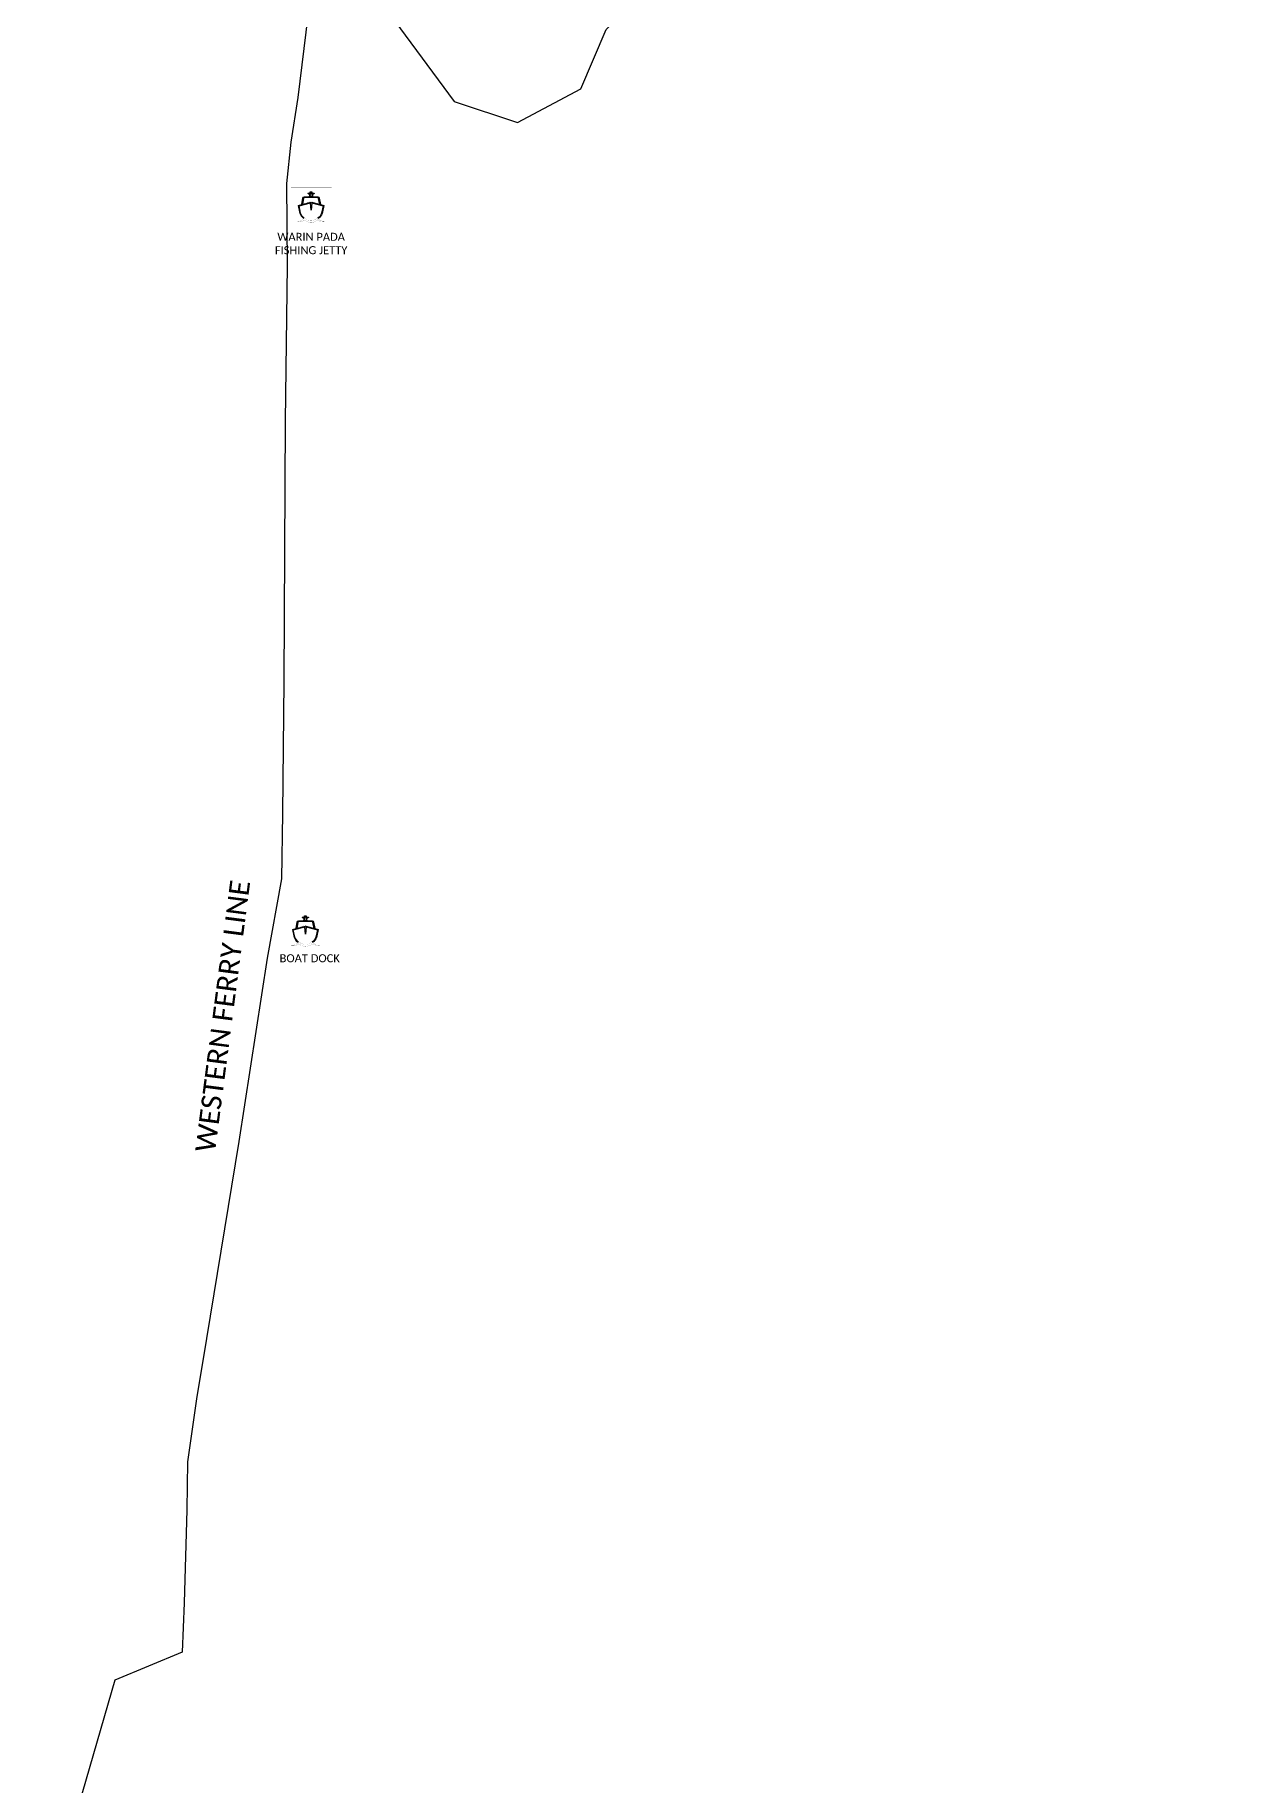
# Model space of a CAD drawing. Header units: metres. Extents: x 266696 to 273863, y 2093914 to 2119954.
# Drawn here: x 270051 to 273055, y 2106934 to 2111309 of the extents above; entities that cross this region are included whole.
import ezdxf

# ---------------------------------------------------------------- set-up
doc = ezdxf.new("R2010")
doc.units = ezdxf.units.M
doc.linetypes.add('HIDDEN', pattern=[0.375, 0.25, -0.125])
for name, color, linetype in [('FERRY', 14, 'Continuous'), ('FERRY ROUTE', 5, 'Continuous'), ('FERRY ROUTE TEXT', 7, 'Continuous'), ('JETTY TEXT', 7, 'Continuous'), ('village', 3, 'Continuous')]:
    doc.layers.add(name, color=color, linetype=linetype)
doc.styles.get("Standard").update_dxf_attribs({"font": 'calibri.ttf'})
doc.linetypes.add('FENCELINE2', pattern='A,6.35,-2.54,[132,ltypeshp.shx,S=2.54,R=0,X=-2.54,Y=0],-2.54,25.4', length=36.83)

# ---------------------------------------------------------------- blocks, each defined once
blk = doc.blocks.new('TUYJYHJ')
h = blk.add_hatch(color=256)
h.dxf.hatch_style = 1
h.paths.add_polyline_path([(-17427, 33760, 0.3927863), (-17566, 33889), (-18045, 33889), (-18075, 34080), (-17901, 34205), (-17918, 34237), (-18098, 34237), (-18112, 34354), (-18272, 34355), (-18285, 34236), (-18465, 34234), (-18482, 34202), (-18306, 34078), (-18333, 33889), (-18821, 33889, 0.3808527), (-18952, 33762), (-19066, 33168), (-19383, 33085), (-19217, 32340, 0.1416171), (-18869, 31851, 0.0136089), (-18837, 31886, -0.1415696), (-19171, 32353), (-19326, 33051), (-18254, 33330), (-18191, 32633), (-18127, 33330), (-17055, 33051), (-17210, 32353, -0.1421711), (-17546, 31885, 0.0134174), (-17514, 31849, 0.1421217), (-17165, 32340), (-16999, 33085), (-17315, 33168)])
h.paths.add_polyline_path([(-17377, 33184), (-18191, 33396), (-19003, 33184), (-18894, 33755, -0.3875835), (-18819, 33831), (-17566, 33831, -0.4030462), (-17485, 33753)], flags=16)
h.paths.add_polyline_path([(-17522, 33276), (-18153, 33444, 0.1099752), (-18246, 33444), (-18863, 33280, -0.3953326), (-18920, 33345), (-18859, 33724, -0.2949015), (-18804, 33783), (-17594, 33782, -0.3365152), (-17524, 33736), (-17447, 33341, -0.3840616)], flags=0)
h.paths.add_polyline_path([(-18093, 33889), (-18286, 33889), (-18255, 34100), (-18379, 34188), (-18243, 34190), (-18230, 34308), (-18154, 34307), (-18140, 34190), (-18003, 34190), (-18126, 34101)], flags=16)
at = {"const_width": 10}
blk.add_lwpolyline([(-20070, 34743), (-16263, 34743), (-16263, 31059), (-20070, 31059)], close=True, dxfattribs=at)
at = {"flags": 128}
for points in [[(-18869, 31851, -0.1416171), (-19217, 32340), (-19383, 33085), (-19066, 33168), (-18952, 33762, -0.3808527), (-18821, 33889), (-18333, 33889), (-18306, 34078), (-18482, 34202), (-18465, 34234), (-18285, 34236), (-18272, 34355), (-18112, 34354), (-18112, 34354), (-18098, 34237), (-17918, 34237), (-17901, 34205), (-18075, 34080), (-18045, 33889), (-17565, 33889), (-17565, 33889, -0.3919775), (-17427, 33760), (-17315, 33168), (-16999, 33085), (-17165, 32340, -0.1421217), (-17514, 31849)], [(-18837, 31886, -0.1415696), (-19171, 32353), (-19326, 33051), (-18254, 33330)], [(-17377, 33184), (-17485, 33753, 0.4019781), (-17565, 33831), (-18819, 33831, 0.3875835), (-18894, 33755), (-19003, 33184)], [(-18127, 33330), (-17055, 33051), (-17210, 32353, -0.1421711), (-17546, 31885)]]:
    blk.add_lwpolyline(points, format="xyb", dxfattribs=at)
for points in [[(-19003, 33184), (-18191, 33396), (-17377, 33184)], [(-18286, 33889), (-18255, 34100), (-18379, 34188), (-18243, 34190), (-18230, 34308), (-18154, 34307), (-18140, 34190), (-18003, 34190), (-18126, 34101), (-18093, 33889)], [(-18093, 33889), (-18286, 33889)], [(-18127, 33330), (-18191, 32633), (-18254, 33330)]]:
    blk.add_lwpolyline(points, dxfattribs=at)
at = {"const_width": 10, "flags": 128}
blk.add_lwpolyline([(-17594, 33782, -0.3365152), (-17524, 33736), (-17447, 33341, -0.3840616), (-17522, 33276), (-18153, 33444, 0.1099752), (-18246, 33444), (-18863, 33280, -0.3953326), (-18920, 33345), (-18859, 33724, -0.2949015), (-18804, 33783)], format="xyb", close=True, dxfattribs=at)
at = {"const_width": 10}
blk.add_lwpolyline([(-19531, 31574, 0.2463985), (-18801, 31932, 0.4206168), (-17584, 31932, 0.244555), (-16847, 31572, -0.2283367), (-17585, 31739, -0.420789), (-18798, 31742, -0.2663096)], format="xyb", close=True, dxfattribs=at)

msp = doc.modelspace()

# ---------------------------------------------------------------- linework, layer by layer
at = {"layer": 'FERRY ROUTE', "linetype": 'FENCELINE2', "ltscale": 10}
msp.add_lwpolyline([(270733.8, 2111356.7), (270708.7, 2111152.5), (270690.8, 2111040.5), (270679.9, 2110937.6), (270681.6, 2110732.5), (270676.5, 2110344.3), (270673.7, 2109692.8), (270670, 2109362.2), (270668.1, 2109198.9), (270632.1, 2109000.4), (270561.1, 2108542.8), (270479.8, 2108049.7), (270455.5, 2107899.4), (270432.5, 2107741.5), (270431.2, 2107622), (270424.5, 2107389), (270419.2, 2107265.6), (270251.1, 2107195.8), (270051.1, 2106504.6)], dxfattribs=at)
at = {"layer": 'village', "color": 3}
msp.add_polyline3d([(270951.4, 2111343.6, 0), (271099.4, 2111142.7, 0), (271258, 2111089.9, 0), (271416.6, 2111174.4, 0), (271480, 2111322.5, 0), (271659.7, 2111502.2, 0), (271702, 2111671.4, 0), (271924.1, 2111639.6, 0), (271955.8, 2111798.2, 0), (272389.2, 2111798.2, 0), (272537.3, 2111840.5, 0), (272547.8, 2112157.7, 0), (272854.4, 2112210.6, 0), (273055.3, 2112242.3, 0)], dxfattribs=at)

# ---------------------------------------------------------------- block references
at = {"layer": 'FERRY', "xscale": 0.0266638455042826, "yscale": 0.0266638455042826, "zscale": 0.0266638455042826}
for p in [(271226.8, 2110000.3), (271212.6, 2108190.5)]:
    msp.add_blockref('TUYJYHJ', p, dxfattribs=at)

# ---------------------------------------------------------------- texts
at = {"layer": 'FERRY ROUTE TEXT', "linetype": 'HIDDEN', "ltscale": 3, "insert": (270451.7, 2108519.8), "char_height": 50, "attachment_point": 1, "rotation": 82.5826}
msp.add_mtext_dynamic_manual_height_columns('WESTERN FERRY LINE', width=1410.943, gutter_width=1, heights=[0], dxfattribs=at)
at = {"layer": 'JETTY TEXT', "char_height": 20, "width": 208.686, "attachment_point": 1}
for s, insert in [('\\pxqc;WARIN PADA FISHING JETTY', (270637.5, 2110814.1)), ('\\pxqc;BOAT DOCK', (270633.9, 2109010.6))]:
    msp.add_mtext(s, dxfattribs=dict(at, insert=insert))

doc.saveas('drawing.dxf')
